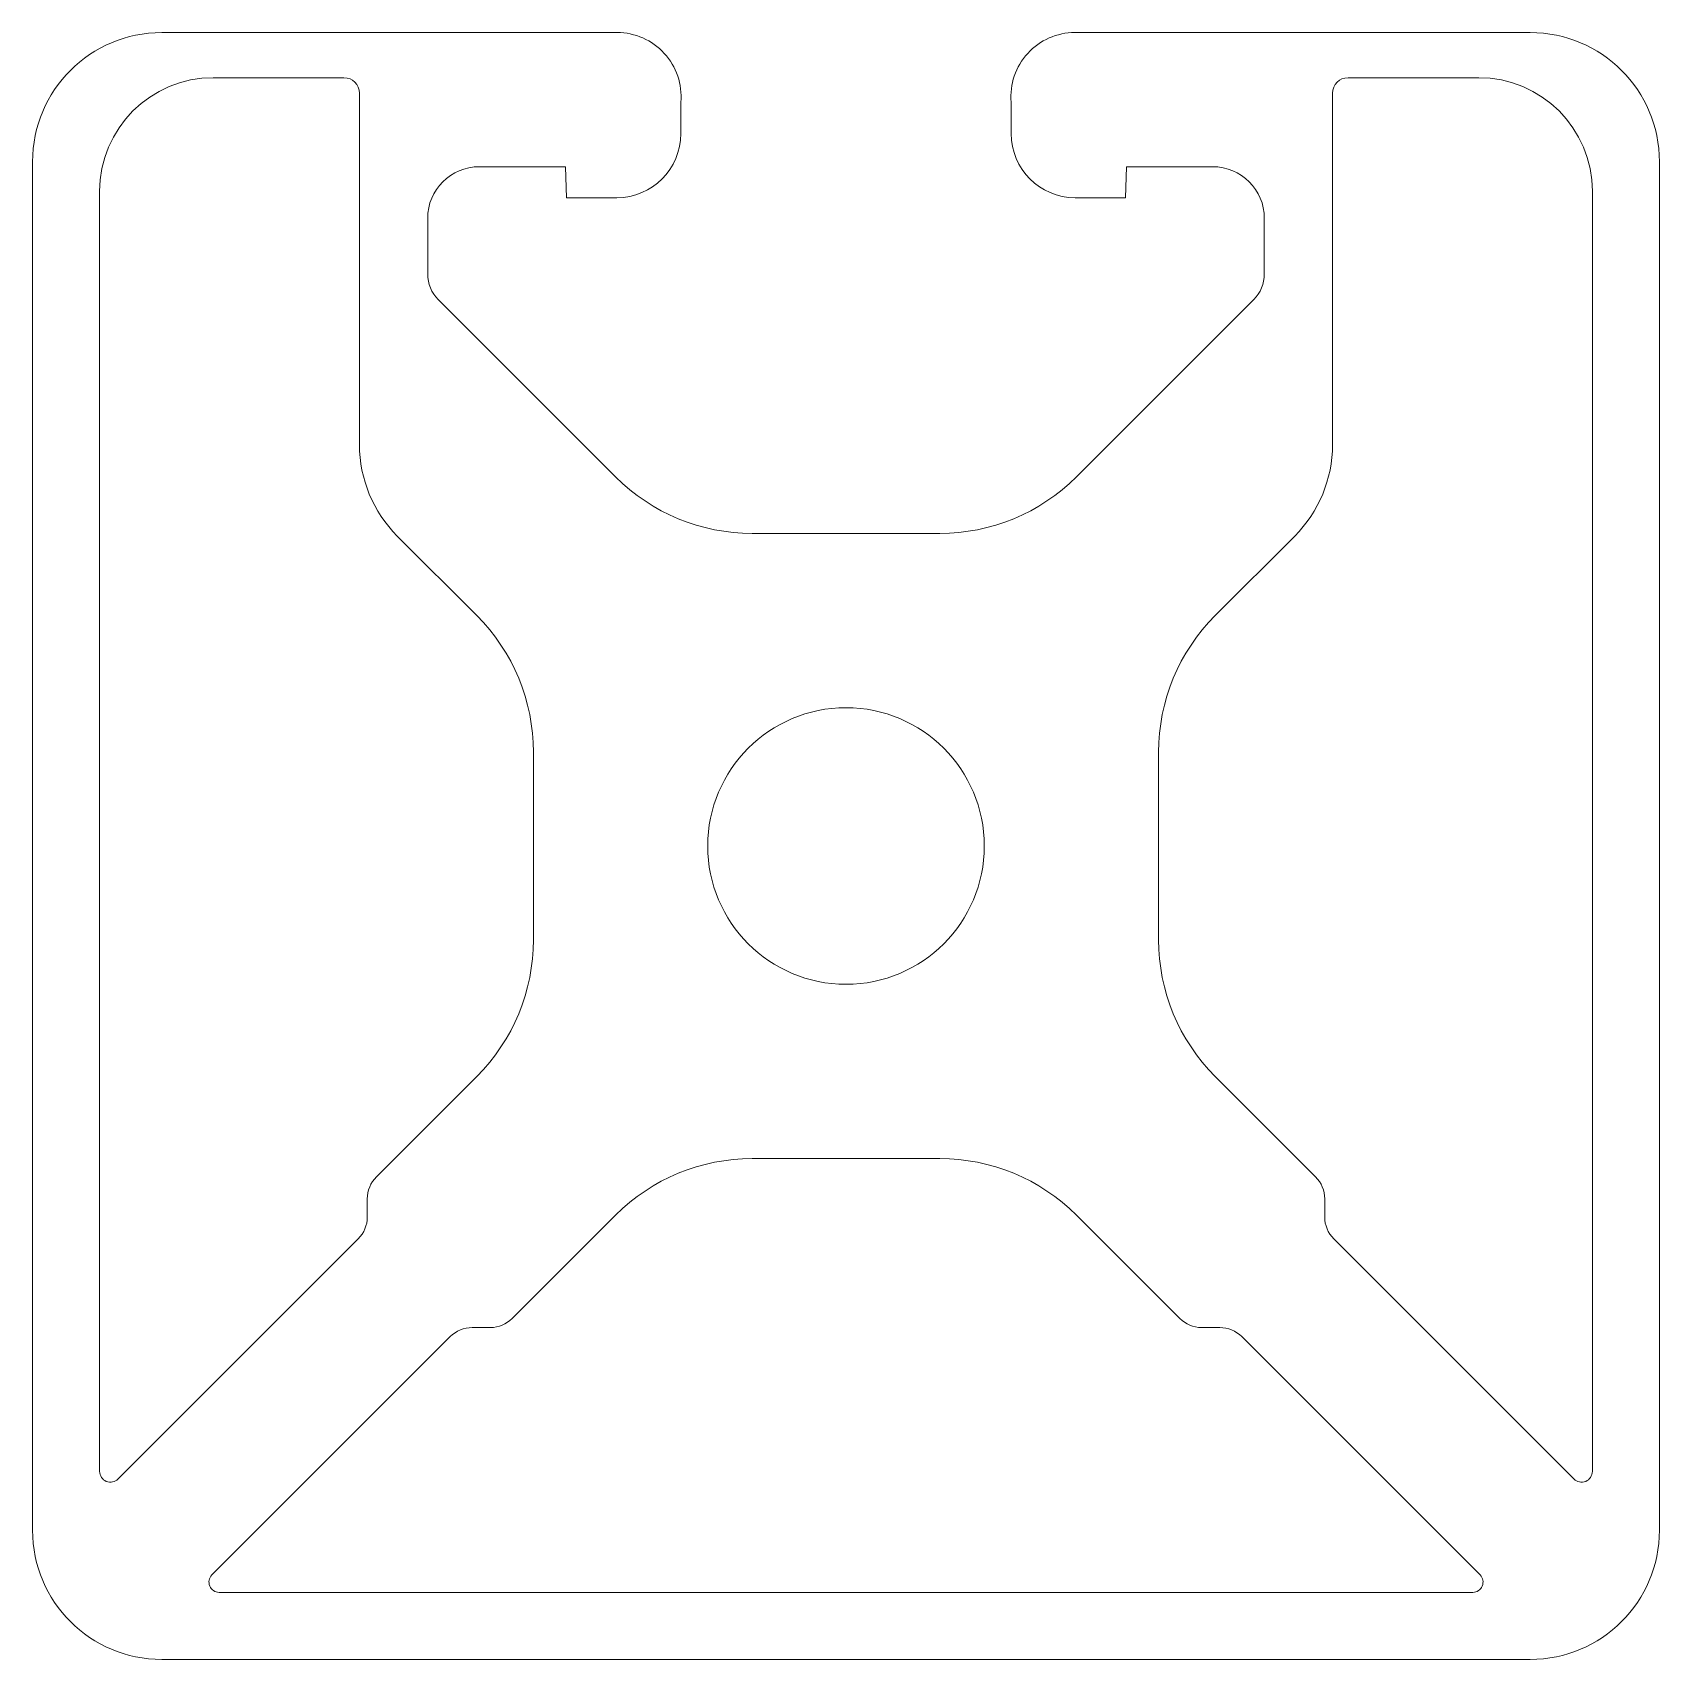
# Model space of a CAD drawing. Header units: millimetres. Extents: x -20 to 20, y -20 to 20.
import ezdxf

# ---------------------------------------------------------------- set-up
doc = ezdxf.new("R2010")
doc.units = ezdxf.units.MM

msp = doc.modelspace()

# ---------------------------------------------------------------- linework, layer by layer
at = {"color": 7, "linetype": 'Continuous', "lineweight": 15}
for p, q in [((-5.629, 20), (-16.825, 20)), ((16.825, 20), (5.629, 20)), ((-12.343, 18.89), (-15.556, 18.89)), ((15.556, 18.89), (12.343, 18.89)), ((-11.962, 9.866), (-11.962, 18.509)), ((11.962, 18.509), (11.962, 9.866)), ((-4.06, 17.515), (-4.06, 18.287)), ((4.06, 18.287), (4.06, 17.515)), ((-20, 16.825), (-20, -16.825)), ((20, -16.825), (20, 16.825)), ((-9.015, 16.702), (-6.899, 16.702)), ((-6.899, 16.702), (-6.872, 15.94)), ((6.872, 15.94), (6.899, 16.702)), ((6.899, 16.702), (9.015, 16.702)), ((-18.35, 16.096), (-18.35, -15.375)), ((18.35, -15.375), (18.35, 16.096)), ((-6.872, 15.94), (-5.635, 15.94)), ((5.635, 15.94), (6.872, 15.94)), ((-10.285, 14.064), (-10.285, 15.432)), ((10.285, 15.432), (10.285, 14.064)), ((-5.665, 9.076), (-10.025, 13.436)), ((10.025, 13.436), (5.665, 9.076)), ((-9.076, 5.665), (-11.032, 7.621)), ((2.306, 7.685), (-2.306, 7.685)), ((11.032, 7.621), (9.076, 5.665)), ((-7.685, -2.306), (-7.685, 2.306)), ((7.685, 2.306), (7.685, -2.306)), ((-11.546, -8.135), (-9.076, -5.665)), ((9.076, -5.665), (11.546, -8.135)), ((2.306, -7.685), (-2.306, -7.685)), ((-11.769, -9.12), (-11.769, -8.674)), ((11.769, -8.674), (11.769, -9.12)), ((-5.665, -9.076), (-8.205, -11.616)), ((8.205, -11.616), (5.665, -9.076)), ((-17.896, -15.563), (-11.993, -9.659)), ((11.993, -9.659), (17.896, -15.563)), ((-8.744, -11.839), (-9.19, -11.839)), ((9.19, -11.839), (8.744, -11.839)), ((-9.729, -12.063), (-15.588, -17.922)), ((15.588, -17.922), (9.729, -12.063)), ((-15.411, -18.35), (15.411, -18.35)), ((-16.825, -20), (16.825, -20))]:
    msp.add_line(p, q, dxfattribs=at)
msp.add_circle((0, 0), 3.4, dxfattribs=at)
for centre, radius, start, end in [((-16.825, 16.825), 3.175, 90, 180), ((-5.629, 18.425), 1.575, 354.9549, 90), ((5.629, 18.425), 1.575, 90, 185.0451), ((16.825, 16.825), 3.175, 0, 90), ((-15.556, 16.096), 2.794, 90, 180), ((-12.343, 18.509), 0.381, 0, 90), ((12.343, 18.509), 0.381, 90, 180), ((15.556, 16.096), 2.794, 0, 90), ((-5.635, 17.515), 1.575, 270, 360), ((5.635, 17.515), 1.575, 180, 270), ((-9.015, 15.432), 1.27, 90, 180), ((9.015, 15.432), 1.27, 0, 90), ((-9.396, 14.064), 0.889, 180, 225), ((9.396, 14.064), 0.889, 315, 0), ((-8.787, 9.866), 3.175, 180, 225), ((8.787, 9.866), 3.175, 315, 0), ((-2.306, 12.435), 4.75, 225, 270), ((2.306, 12.435), 4.75, 270, 315), ((-12.435, 2.306), 4.75, 0, 45), ((12.435, 2.306), 4.75, 135, 180), ((-12.435, -2.306), 4.75, 315, 0), ((12.435, -2.306), 4.75, 180, 225), ((-2.306, -12.435), 4.75, 90, 135), ((2.306, -12.435), 4.75, 45, 90), ((-11.007, -8.674), 0.762, 135, 180), ((11.007, -8.674), 0.762, 0, 45), ((-12.531, -9.12), 0.762, 315, 0), ((12.531, -9.12), 0.762, 180, 225), ((-9.19, -12.601), 0.762, 90, 135), ((-8.744, -11.077), 0.762, 270, 315), ((8.744, -11.077), 0.762, 225, 270), ((9.19, -12.601), 0.762, 45, 90), ((-18.084, -15.375), 0.266, 180, 315), ((18.084, -15.375), 0.266, 225, 0), ((-16.825, -16.825), 3.175, 180, 270), ((16.825, -16.825), 3.175, 270, 0), ((-15.411, -18.099), 0.251, 135, 270), ((15.411, -18.099), 0.251, 270, 45)]:
    msp.add_arc(centre, radius, start, end, dxfattribs=at)

doc.saveas('drawing.dxf')
